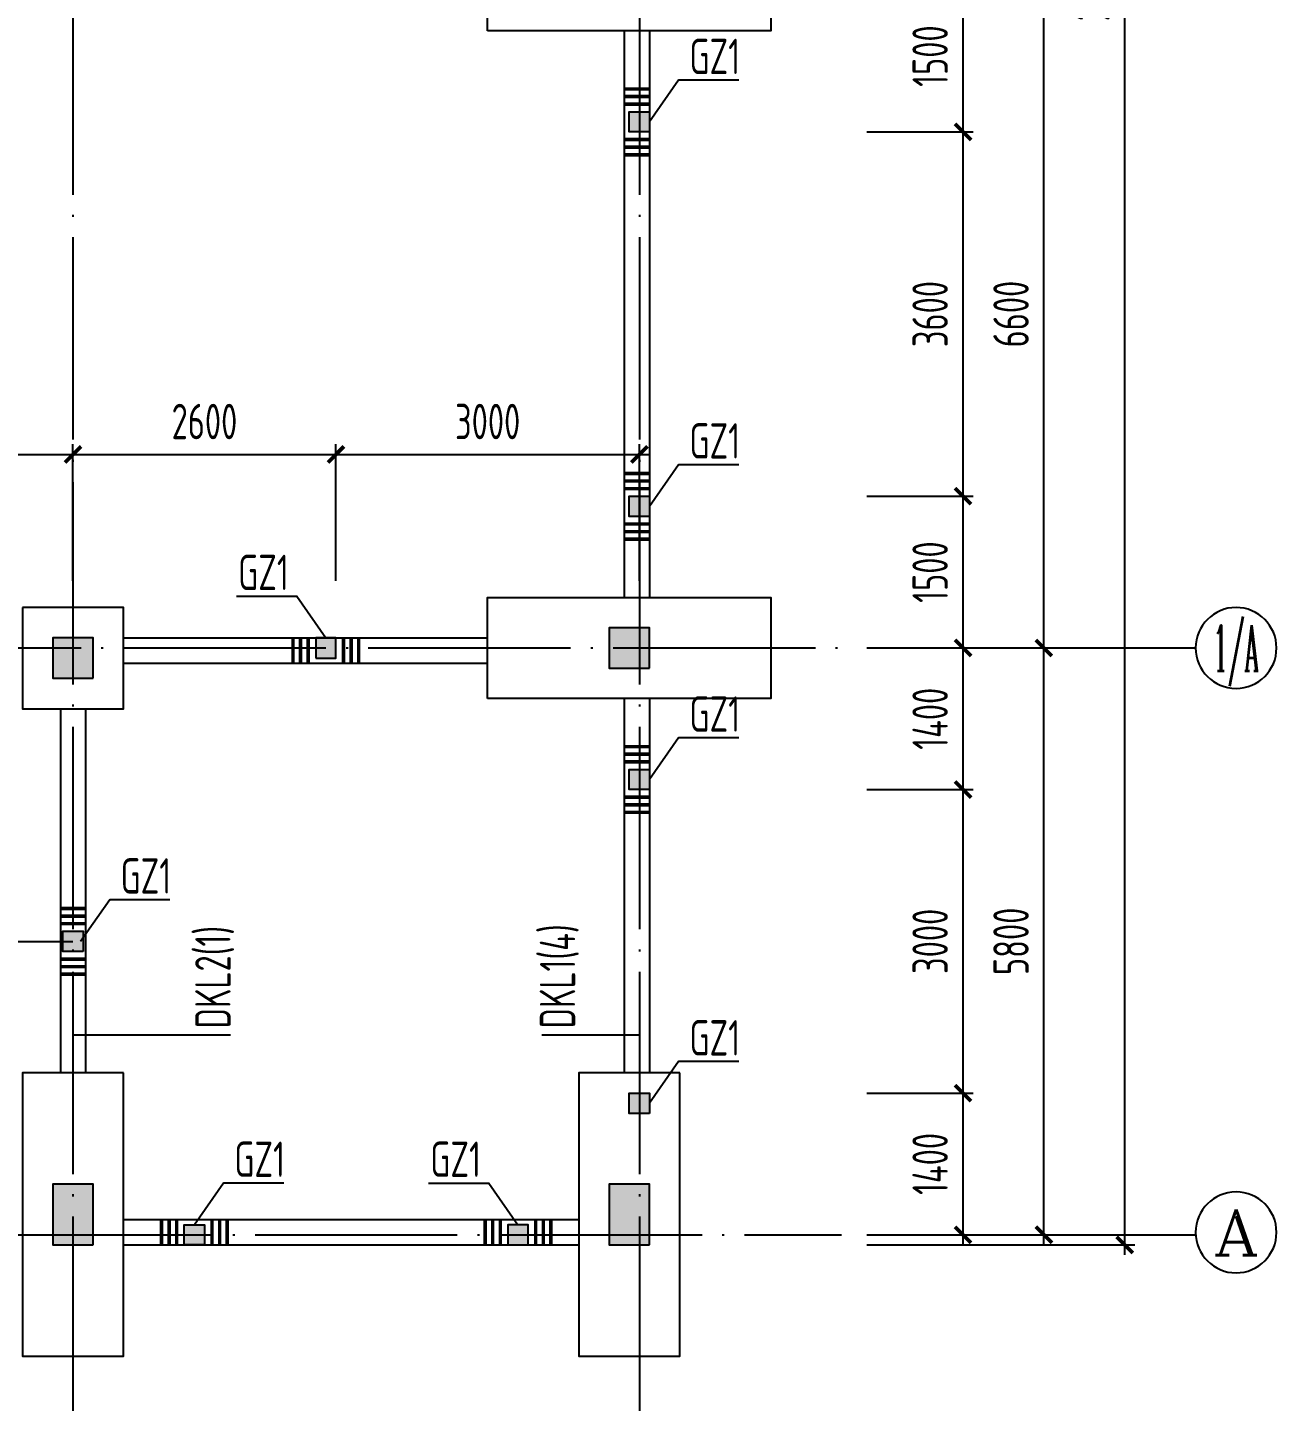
# Model space of a CAD drawing. Extents: x 287065 to 1473467, y 284802 to 344222.
# Drawn here: x 756697 to 769047, y 294664 to 308245 of the extents above; entities that cross this region are included whole.
import ezdxf
from ezdxf.enums import TextEntityAlignment as Align

# ---------------------------------------------------------------- set-up
doc = ezdxf.new("R2010")
doc.units = 0
doc.header["$LTSCALE"] = 1000
doc.linetypes.add('DOTE', pattern=[2.42, 2, -0.2, 0.02, -0.2])
doc.layers.get('0').update_dxf_attribs({"linetype": 'CONTINUOUS'})
doc.layers.get('DEFPOINTS').update_dxf_attribs({"linetype": 'CONTINUOUS'})
for name, color, linetype in [('AXIS', 8, 'DOTE'), ('AXIS_DIM', 3, 'CONTINUOUS'), ('AXIS_TEXT', 3, 'CONTINUOUS'), ('BEAM_CON', 4, 'CONTINUOUS'), ('COLU', 7, 'CONTINUOUS'), ('CT', 255, 'CONTINUOUS'), ('DIM', 3, 'CONTINUOUS'), ('S_BEAMDIMMASSVER', 2, 'CONTINUOUS'), ('S_SUBBEAMHOOP', 1, 'CONTINUOUS'), ('TEXT', 7, 'CONTINUOUS'), ('柱涂实', 54, 'CONTINUOUS'), ('第三道尺寸线', 4, 'CONTINUOUS')]:
    doc.layers.add(name, color=color, linetype=linetype)
doc.styles.add('_TCH_AXIS', font='COMPLEX', dxfattribs={"bigfont": 'GBCBIG'})
doc.styles.add('COMPLEX', font='COMPLEX')
doc.styles.add('TSSD_Dimension', font='tssdeng.shx', dxfattribs={"width": 0.7, "bigfont": 'hztxt.shx'})
doc.styles.add('TSSD_Rein', font='tssdeng.shx', dxfattribs={"width": 0.7, "bigfont": 'hztxt.shx'})
doc.dimstyles.new('TSSD_100_100', dxfattribs={"dimtxt": 350, "dimasz": 150, "dimexe": 100, "dimexo": 250, "dimgap": 150, "dimtad": 1, "dimdec": 0, "dimzin": 0, "dimdsep": 46, "dimtxsty": 'TSSD_Dimension', "dimblk": 'ARCHTICK', "dimcen": 0, "dimdle": 100, "dimclrd": 3, "dimclre": 3, "dimclrt": 7, "dimadec": 0, "dimazin": 0, "dimtfac": 1, "dimtdec": 0, "dimtix": 1, "dimtmove": 2, "dimatfit": 3, "dimfxl": 100, "dimtolj": 1, "dimtzin": 0, "dimarcsym": 0})
doc.dimstyles.new('TSSD_100_100$0', dxfattribs={"dimtxt": 350, "dimasz": 100, "dimexe": 100, "dimexo": 250, "dimgap": 100, "dimtad": 1, "dimdec": 0, "dimzin": 0, "dimdsep": 46, "dimtxsty": 'TSSD_Rein', "dimblk": 'ARCHTICK', "dimcen": 0, "dimdle": 100, "dimclrt": 7, "dimadec": 0, "dimazin": 0, "dimtfac": 1, "dimtdec": 0, "dimtix": 1, "dimtmove": 2, "dimatfit": 3, "dimfxl": 100, "dimtolj": 1, "dimtzin": 0, "dimarcsym": 0})

# ---------------------------------------------------------------- blocks, each defined once
blk = doc.blocks.new('_ARCHTICK')
at = {"color": 0}
blk.add_lwpolyline([(-0.53, -0.53, 0.25, 0.25, 0), (0.53, 0.53, 0.5, 0.5, 0)], format="xyseb", dxfattribs=at)
blk = doc.blocks.new('*D982')
at = {"layer": 'DEFPOINTS', "color": 0}
for p in [(764747, 308712), (765947, 308712), (764747, 307212)]:
    blk.add_point(p, dxfattribs=at)
at = {"layer": '第三道尺寸线', "color": 3, "lineweight": -2}
for p, q in [((764997, 308712), (766047, 308712)), ((765947, 307112), (765947, 308812)), ((764997, 307212), (766047, 307212))]:
    blk.add_line(p, q, dxfattribs=at)
at = {"layer": '第三道尺寸线', "color": 3, "lineweight": -2, "xscale": 150, "yscale": 150, "zscale": 150}
for p, rotation in [((765947, 308712), 90), ((765947, 307212), 270)]:
    blk.add_blockref('_ARCHTICK', p, dxfattribs=dict(at, rotation=rotation))
at = {"layer": '第三道尺寸线', "color": 7, "insert": (765622, 307962), "char_height": 350, "attachment_point": 5, "rotation": 90, "style": 'TSSD_Dimension'}
blk.add_mtext('\\A1;1500', dxfattribs=at)
blk = doc.blocks.new('*D983')
at = {"layer": 'DEFPOINTS', "color": 0}
for p in [(764747, 307212), (765947, 307212), (764747, 303612)]:
    blk.add_point(p, dxfattribs=at)
at = {"layer": '第三道尺寸线', "color": 3, "lineweight": -2}
for p, q in [((764997, 307212), (766047, 307212)), ((765947, 303512), (765947, 307312)), ((764997, 303612), (766047, 303612))]:
    blk.add_line(p, q, dxfattribs=at)
at = {"layer": '第三道尺寸线', "color": 3, "lineweight": -2, "xscale": 150, "yscale": 150, "zscale": 150}
for p, rotation in [((765947, 307212), 90), ((765947, 303612), 270)]:
    blk.add_blockref('_ARCHTICK', p, dxfattribs=dict(at, rotation=rotation))
at = {"layer": '第三道尺寸线', "color": 7, "insert": (765622, 305412), "char_height": 350, "attachment_point": 5, "rotation": 90, "style": 'TSSD_Dimension'}
blk.add_mtext('\\A1;3600', dxfattribs=at)
blk = doc.blocks.new('*D984')
at = {"layer": 'DEFPOINTS', "color": 0}
for p in [(764747, 303612), (765947, 303612), (764747, 302112)]:
    blk.add_point(p, dxfattribs=at)
at = {"layer": '第三道尺寸线', "color": 3, "lineweight": -2}
for p, q in [((765947, 302012), (765947, 303712)), ((764997, 303612), (766047, 303612)), ((764997, 302112), (766047, 302112))]:
    blk.add_line(p, q, dxfattribs=at)
at = {"layer": '第三道尺寸线', "color": 3, "lineweight": -2, "xscale": 150, "yscale": 150, "zscale": 150}
for p, rotation in [((765947, 303612), 90), ((765947, 302112), 270)]:
    blk.add_blockref('_ARCHTICK', p, dxfattribs=dict(at, rotation=rotation))
at = {"layer": '第三道尺寸线', "color": 7, "insert": (765622, 302862), "char_height": 350, "attachment_point": 5, "rotation": 90, "style": 'TSSD_Dimension'}
blk.add_mtext('\\A1;1500', dxfattribs=at)
blk = doc.blocks.new('*D985')
at = {"layer": 'DEFPOINTS', "color": 0}
for p in [(764747, 302112), (765947, 302112), (764747, 300712)]:
    blk.add_point(p, dxfattribs=at)
at = {"layer": '第三道尺寸线', "color": 3, "lineweight": -2}
for p, q in [((765947, 300612), (765947, 302212)), ((764997, 302112), (766047, 302112)), ((764997, 300712), (766047, 300712))]:
    blk.add_line(p, q, dxfattribs=at)
at = {"layer": '第三道尺寸线', "color": 3, "lineweight": -2, "xscale": 150, "yscale": 150, "zscale": 150}
for p, rotation in [((765947, 302112), 90), ((765947, 300712), 270)]:
    blk.add_blockref('_ARCHTICK', p, dxfattribs=dict(at, rotation=rotation))
at = {"layer": '第三道尺寸线', "color": 7, "insert": (765622, 301412), "char_height": 350, "attachment_point": 5, "rotation": 90, "style": 'TSSD_Dimension'}
blk.add_mtext('\\A1;1400', dxfattribs=at)
blk = doc.blocks.new('*D986')
at = {"layer": 'DEFPOINTS', "color": 0}
for p in [(764747, 300712), (765947, 300712), (764747, 297712)]:
    blk.add_point(p, dxfattribs=at)
at = {"layer": '第三道尺寸线', "color": 3, "lineweight": -2}
for p, q in [((764997, 300712), (766047, 300712)), ((765947, 297612), (765947, 300812)), ((764997, 297712), (766047, 297712))]:
    blk.add_line(p, q, dxfattribs=at)
at = {"layer": '第三道尺寸线', "color": 3, "lineweight": -2, "xscale": 150, "yscale": 150, "zscale": 150}
for p, rotation in [((765947, 300712), 90), ((765947, 297712), 270)]:
    blk.add_blockref('_ARCHTICK', p, dxfattribs=dict(at, rotation=rotation))
at = {"layer": '第三道尺寸线', "color": 7, "insert": (765622, 299212), "char_height": 350, "attachment_point": 5, "rotation": 90, "style": 'TSSD_Dimension'}
blk.add_mtext('\\A1;3000', dxfattribs=at)
blk = doc.blocks.new('*D987')
at = {"layer": 'DEFPOINTS', "color": 0}
for p in [(764747, 297712), (765947, 297712), (764747, 296312)]:
    blk.add_point(p, dxfattribs=at)
at = {"layer": '第三道尺寸线', "color": 3, "lineweight": -2}
for p, q in [((764997, 297712), (766047, 297712)), ((765947, 296212), (765947, 297812)), ((764997, 296312), (766047, 296312))]:
    blk.add_line(p, q, dxfattribs=at)
at = {"layer": '第三道尺寸线', "color": 3, "lineweight": -2, "xscale": 150, "yscale": 150, "zscale": 150}
for p, rotation in [((765947, 297712), 90), ((765947, 296312), 270)]:
    blk.add_blockref('_ARCHTICK', p, dxfattribs=dict(at, rotation=rotation))
at = {"layer": '第三道尺寸线', "color": 7, "insert": (765622, 297012), "char_height": 350, "attachment_point": 5, "rotation": 90, "style": 'TSSD_Dimension'}
blk.add_mtext('\\A1;1400', dxfattribs=at)
blk = doc.blocks.new('*D1000')
at = {"layer": 'AXIS_DIM', "color": 3, "lineweight": -2}
for p, q in [((766747, 296212), (766747, 302212)), ((764997, 302112), (766847, 302112)), ((764997, 296312), (766847, 296312))]:
    blk.add_line(p, q, dxfattribs=at)
at = {"layer": 'DEFPOINTS', "color": 0}
for p in [(764747, 302112), (766747, 302112), (764747, 296312)]:
    blk.add_point(p, dxfattribs=at)
at = {"layer": 'AXIS_DIM', "color": 3, "lineweight": -2, "xscale": 150, "yscale": 150, "zscale": 150}
for p, rotation in [((766747, 302112), 90), ((766747, 296312), 270)]:
    blk.add_blockref('_ARCHTICK', p, dxfattribs=dict(at, rotation=rotation))
at = {"layer": 'AXIS_DIM', "color": 7, "insert": (766422, 299212), "char_height": 350, "attachment_point": 5, "rotation": 90, "style": 'TSSD_Dimension'}
blk.add_mtext('\\A1;5800', dxfattribs=at)
blk = doc.blocks.new('*D1001')
at = {"layer": 'AXIS_DIM', "color": 3, "lineweight": -2}
for p, q in [((764997, 308712), (766847, 308712)), ((766747, 302012), (766747, 308812)), ((764997, 302112), (766847, 302112))]:
    blk.add_line(p, q, dxfattribs=at)
at = {"layer": 'DEFPOINTS', "color": 0}
for p in [(764747, 308712), (766747, 308712), (764747, 302112)]:
    blk.add_point(p, dxfattribs=at)
at = {"layer": 'AXIS_DIM', "color": 3, "lineweight": -2, "xscale": 150, "yscale": 150, "zscale": 150}
for p, rotation in [((766747, 308712), 90), ((766747, 302112), 270)]:
    blk.add_blockref('_ARCHTICK', p, dxfattribs=dict(at, rotation=rotation))
at = {"layer": 'AXIS_DIM', "color": 7, "insert": (766422, 305412), "char_height": 350, "attachment_point": 5, "rotation": 90, "style": 'TSSD_Dimension'}
blk.add_mtext('\\A1;6600', dxfattribs=at)
blk = doc.blocks.new('*D1005')
at = {"layer": 'AXIS_DIM', "color": 3, "lineweight": -2}
for p, q in [((764997, 321212), (767647, 321212)), ((767547, 296112), (767547, 321312)), ((764997, 296212), (767647, 296212))]:
    blk.add_line(p, q, dxfattribs=at)
at = {"layer": 'DEFPOINTS', "color": 0}
for p in [(764747, 321212), (767547, 321212), (764747, 296212)]:
    blk.add_point(p, dxfattribs=at)
at = {"layer": 'AXIS_DIM', "color": 3, "lineweight": -2, "xscale": 150, "yscale": 150, "zscale": 150}
for p, rotation in [((767547, 321212), 90), ((767547, 296212), 270)]:
    blk.add_blockref('_ARCHTICK', p, dxfattribs=dict(at, rotation=rotation))
at = {"layer": 'AXIS_DIM', "color": 7, "insert": (767222, 308712), "char_height": 350, "attachment_point": 5, "rotation": 90, "style": 'TSSD_Dimension'}
blk.add_mtext('\\A1;25000', dxfattribs=at)
blk = doc.blocks.new('_AXISO')
blk.add_circle((0, 0), 0.5)
at = {"layer": 'AXIS_TEXT', "style": 'COMPLEX', "width": 1.041667}
blk.add_attdef('A', text='', height=0.56, dxfattribs=at).set_placement((-0.25, -0.28), (0.25, -0.28), align=Align.FIT)
blk = doc.blocks.new('*D1070')
at = {"layer": 'DEFPOINTS', "color": 0}
for p in [(757147, 304025), (754247, 302525), (757147, 302525)]:
    blk.add_point(p, dxfattribs=at)
at = {"layer": 'DIM', "color": 3, "lineweight": -2}
for p, q in [((754247, 302775), (754247, 304125)), ((757147, 302775), (757147, 304125)), ((754147, 304025), (757247, 304025))]:
    blk.add_line(p, q, dxfattribs=at)
at = {"layer": 'DIM', "color": 3, "lineweight": -2, "xscale": 150, "yscale": 150, "zscale": 150, "rotation": 180}
blk.add_blockref('_ARCHTICK', (754247, 304025), dxfattribs=at)
at = {"layer": 'DIM', "color": 3, "lineweight": -2, "xscale": 150, "yscale": 150, "zscale": 150}
blk.add_blockref('_ARCHTICK', (757147, 304025), dxfattribs=at)
at = {"layer": 'DIM', "color": 7, "insert": (755697, 304350), "char_height": 350, "attachment_point": 5, "style": 'TSSD_Dimension'}
blk.add_mtext('\\A1;2900', dxfattribs=at)
blk = doc.blocks.new('*D1071')
at = {"layer": 'DEFPOINTS', "color": 0}
for p in [(759747, 304025), (757147, 302525), (759747, 302525)]:
    blk.add_point(p, dxfattribs=at)
at = {"layer": 'DIM', "color": 3, "lineweight": -2}
for p, q in [((757147, 302775), (757147, 304125)), ((759747, 302775), (759747, 304125)), ((757047, 304025), (759847, 304025))]:
    blk.add_line(p, q, dxfattribs=at)
at = {"layer": 'DIM', "color": 3, "lineweight": -2, "xscale": 150, "yscale": 150, "zscale": 150, "rotation": 180}
blk.add_blockref('_ARCHTICK', (757147, 304025), dxfattribs=at)
at = {"layer": 'DIM', "color": 3, "lineweight": -2, "xscale": 150, "yscale": 150, "zscale": 150}
blk.add_blockref('_ARCHTICK', (759747, 304025), dxfattribs=at)
at = {"layer": 'DIM', "color": 7, "insert": (758447, 304350), "char_height": 350, "attachment_point": 5, "style": 'TSSD_Dimension'}
blk.add_mtext('\\A1;2600', dxfattribs=at)
blk = doc.blocks.new('*D1072')
at = {"layer": 'DEFPOINTS', "color": 0}
for p in [(762747, 304025), (759747, 302525), (762747, 302525)]:
    blk.add_point(p, dxfattribs=at)
at = {"layer": 'DIM', "color": 3, "lineweight": -2}
for p, q in [((759747, 302775), (759747, 304125)), ((762747, 302775), (762747, 304125)), ((759647, 304025), (762847, 304025))]:
    blk.add_line(p, q, dxfattribs=at)
at = {"layer": 'DIM', "color": 3, "lineweight": -2, "xscale": 150, "yscale": 150, "zscale": 150, "rotation": 180}
blk.add_blockref('_ARCHTICK', (759747, 304025), dxfattribs=at)
at = {"layer": 'DIM', "color": 3, "lineweight": -2, "xscale": 150, "yscale": 150, "zscale": 150}
blk.add_blockref('_ARCHTICK', (762747, 304025), dxfattribs=at)
at = {"layer": 'DIM', "color": 7, "insert": (761247, 304350), "char_height": 350, "attachment_point": 5, "style": 'TSSD_Dimension'}
blk.add_mtext('\\A1;3000', dxfattribs=at)

msp = doc.modelspace()

# ---------------------------------------------------------------- hatches: boundary and pattern name
at = {"layer": '柱涂实'}
for points in [[(762646.971, 307211.708), (762646.971, 307411.708), (762846.971, 307411.708), (762846.971, 307211.708)], [(762646.971, 303411.708), (762646.971, 303611.708), (762846.971, 303611.708), (762846.971, 303411.708)], [(762846.971, 301911.708), (762846.971, 302311.708), (762446.971, 302311.708), (762446.971, 301911.708)], [(757346.971, 301811.708), (757346.971, 302211.708), (756946.971, 302211.708), (756946.971, 301811.708)], [(759746.971, 302011.708), (759746.971, 302211.708), (759546.971, 302211.708), (759546.971, 302011.708)], [(762646.971, 300711.708), (762646.971, 300911.708), (762846.971, 300911.708), (762846.971, 300711.708)], [(757046.971, 299111.708), (757046.971, 299311.708), (757246.971, 299311.708), (757246.971, 299111.708)], [(762646.971, 297511.708), (762646.971, 297711.708), (762846.971, 297711.708), (762846.971, 297511.708)], [(757346.971, 296211.708), (757346.971, 296811.708), (756946.971, 296811.708), (756946.971, 296211.708)], [(762846.971, 296211.708), (762846.971, 296811.708), (762446.971, 296811.708), (762446.971, 296211.708)], [(758246.971, 296211.708), (758246.971, 296411.708), (758446.971, 296411.708), (758446.971, 296211.708)], [(761646.971, 296211.708), (761646.971, 296411.708), (761446.971, 296411.708), (761446.971, 296211.708)]]:
    msp.add_hatch(color=256, dxfattribs=at).paths.add_polyline_path(points)

# ---------------------------------------------------------------- linework, layer by layer
at = {"layer": 'AXIS'}
for p, q in [((757146.971, 323111.708), (757146.971, 294311.708)), ((762746.971, 323111.708), (762746.971, 294311.708)), ((745546.971, 302111.708), (764746.971, 302111.708)), ((750346.971, 299211.708), (757146.971, 299211.708)), ((698446.971, 296311.708), (764746.971, 296311.708))]:
    msp.add_line(p, q, dxfattribs=at)
at = {"layer": 'AXIS_TEXT'}
for p, q in [((764996.971, 302111.708), (768246.971, 302111.708)), ((764996.971, 296311.708), (768246.971, 296311.708))]:
    msp.add_line(p, q, dxfattribs=at)
at = {"layer": 'BEAM_CON'}
for p, q in [((762596.971, 308211.708), (762596.971, 302611.708)), ((762846.971, 308211.708), (762846.971, 302611.708)), ((757646.971, 302211.708), (761246.971, 302211.708)), ((757646.971, 301961.708), (761246.971, 301961.708)), ((757021.971, 301511.708), (757021.971, 297911.708)), ((757271.971, 301511.708), (757271.971, 297911.708)), ((762596.971, 301611.708), (762596.971, 297911.708)), ((762846.971, 301611.708), (762846.971, 297911.708)), ((757646.971, 296461.708), (762146.971, 296461.708)), ((757646.971, 296211.708), (762146.971, 296211.708))]:
    msp.add_line(p, q, dxfattribs=at)
at = {"layer": 'COLU', "ltscale": 0.01}
for points in [[(762846.971, 307211.708), (762646.971, 307211.708), (762646.971, 307411.708), (762846.971, 307411.708)], [(762846.971, 303411.708), (762646.971, 303411.708), (762646.971, 303611.708), (762846.971, 303611.708)], [(762846.971, 301911.708), (762846.971, 302311.708), (762446.971, 302311.708), (762446.971, 301911.708)], [(757346.971, 301811.708), (757346.971, 302211.708), (756946.971, 302211.708), (756946.971, 301811.708)], [(759546.971, 302011.708), (759746.971, 302011.708), (759746.971, 302211.708), (759546.971, 302211.708)], [(762846.971, 300711.708), (762646.971, 300711.708), (762646.971, 300911.708), (762846.971, 300911.708)], [(757246.971, 299111.708), (757046.971, 299111.708), (757046.971, 299311.708), (757246.971, 299311.708)], [(762846.971, 297511.708), (762646.971, 297511.708), (762646.971, 297711.708), (762846.971, 297711.708)], [(757346.971, 296211.708), (757346.971, 296811.708), (756946.971, 296811.708), (756946.971, 296211.708)], [(762846.971, 296211.708), (762846.971, 296811.708), (762446.971, 296811.708), (762446.971, 296211.708)], [(758446.971, 296211.708), (758246.971, 296211.708), (758246.971, 296411.708), (758446.971, 296411.708)], [(761446.971, 296211.708), (761646.971, 296211.708), (761646.971, 296411.708), (761446.971, 296411.708)]]:
    msp.add_lwpolyline(points, close=True, dxfattribs=at)
at = {"layer": 'CT'}
for points in [[(761246.971, 308211.708), (761246.971, 309211.708), (764046.971, 309211.708), (764046.971, 308211.708)], [(761246.971, 301611.708), (761246.971, 302611.708), (764046.971, 302611.708), (764046.971, 301611.708)], [(756646.971, 302511.708), (756646.971, 301511.708), (757646.971, 301511.708), (757646.971, 302511.708)], [(757646.971, 297911.708), (756646.971, 297911.708), (756646.971, 295111.708), (757646.971, 295111.708)], [(763146.971, 297911.708), (762146.971, 297911.708), (762146.971, 295111.708), (763146.971, 295111.708)]]:
    msp.add_lwpolyline(points, close=True, dxfattribs=at)
at = {"layer": 'S_BEAMDIMMASSVER', "ltscale": 0.01}
for p, q in [((758705.882, 298283.929), (757146.971, 298283.929)), ((762746.971, 298283.929), (761781.392, 298283.929))]:
    msp.add_line(p, q, dxfattribs=at)
at = {"layer": 'S_SUBBEAMHOOP', "ltscale": 0.01, "const_width": 35}
for points in [[(762846.971, 307636.708), (762596.971, 307636.708)], [(762846.971, 307561.708), (762596.971, 307561.708)], [(762846.971, 307486.708), (762596.971, 307486.708)], [(762846.971, 307136.708), (762596.971, 307136.708)], [(762846.971, 307061.708), (762596.971, 307061.708)], [(762846.971, 306986.708), (762596.971, 306986.708)], [(762846.971, 303836.708), (762596.971, 303836.708)], [(762846.971, 303761.708), (762596.971, 303761.708)], [(762846.971, 303686.708), (762596.971, 303686.708)], [(762846.971, 303336.708), (762596.971, 303336.708)], [(762846.971, 303261.708), (762596.971, 303261.708)], [(762846.971, 303186.708), (762596.971, 303186.708)], [(759321.971, 301961.708), (759321.971, 302211.708)], [(759396.971, 301961.708), (759396.971, 302211.708)], [(759471.971, 301961.708), (759471.971, 302211.708)], [(759821.971, 301961.708), (759821.971, 302211.708)], [(759896.971, 301961.708), (759896.971, 302211.708)], [(759971.971, 301961.708), (759971.971, 302211.708)], [(762846.971, 301136.708), (762596.971, 301136.708)], [(762846.971, 301061.708), (762596.971, 301061.708)], [(762846.971, 300986.708), (762596.971, 300986.708)], [(762846.971, 300636.708), (762596.971, 300636.708)], [(762846.971, 300561.708), (762596.971, 300561.708)], [(762846.971, 300486.708), (762596.971, 300486.708)], [(757271.971, 299536.708), (757021.971, 299536.708)], [(757271.971, 299461.708), (757021.971, 299461.708)], [(757271.971, 299386.708), (757021.971, 299386.708)], [(757271.971, 299036.708), (757021.971, 299036.708)], [(757271.971, 298961.708), (757021.971, 298961.708)], [(757271.971, 298886.708), (757021.971, 298886.708)], [(758021.971, 296211.708), (758021.971, 296461.708)], [(758096.971, 296211.708), (758096.971, 296461.708)], [(758171.971, 296211.708), (758171.971, 296461.708)], [(758521.971, 296211.708), (758521.971, 296461.708)], [(758596.971, 296211.708), (758596.971, 296461.708)], [(758671.971, 296211.708), (758671.971, 296461.708)], [(761221.971, 296211.708), (761221.971, 296461.708)], [(761296.971, 296211.708), (761296.971, 296461.708)], [(761371.971, 296211.708), (761371.971, 296461.708)], [(761721.971, 296211.708), (761721.971, 296461.708)], [(761796.971, 296211.708), (761796.971, 296461.708)], [(761871.971, 296211.708), (761871.971, 296461.708)]]:
    msp.add_lwpolyline(points, dxfattribs=at)
at = {"layer": 'TEXT'}
for points in [[(763731.175, 307723.545), (763135.085, 307723.545), (762846.971, 307311.708)], [(763731.175, 303923.545), (763135.085, 303923.545), (762846.971, 303511.708)], [(758762.767, 302623.545), (759358.857, 302623.545), (759646.971, 302211.708)], [(763731.175, 301223.545), (763135.085, 301223.545), (762846.971, 300811.708)], [(758106.175, 299623.545), (757510.085, 299623.545), (757221.971, 299211.708)], [(763731.175, 298023.545), (763135.085, 298023.545), (762846.971, 297611.708)], [(759231.175, 296823.545), (758635.085, 296823.545), (758346.971, 296411.708)], [(760662.767, 296823.545), (761258.857, 296823.545), (761546.971, 296411.708)]]:
    msp.add_lwpolyline(points, dxfattribs=at)

# ---------------------------------------------------------------- block references
at = {"layer": 'AXIS_TEXT'}
ref = msp.add_blockref('_AXISO', (768646.971, 302111.708), dxfattribs=dict(at, xscale=-800, yscale=800, zscale=800))
ref.add_attrib('A', '1/A', dxfattribs={"height": 452.5483, "style": '_TCH_AXIS', "width": 0.381818}).set_placement((768420.697, 301885.434), (768873.245, 301885.434), align=Align.FIT)
ref = msp.add_blockref('_AXISO', (768646.971, 296335.726), dxfattribs=dict(at, xscale=-800, yscale=800, zscale=800))
ref.add_attrib('A', 'A', dxfattribs={"height": 452.548, "style": '_TCH_AXIS', "width": 1.166667}).set_placement((768420.697, 296109.452), (768873.245, 296109.452), align=Align.FIT)

# ---------------------------------------------------------------- texts
at = {"layer": 'S_BEAMDIMMASSVER', "style": 'TSSD_Rein', "width": 0.7}
for s, p in [('DKL2(1)', (758705.405, 298351.595)), ('DKL1(4)', (762112.521, 298351.595))]:
    msp.add_text(s, height=350, rotation=89.9999985, dxfattribs=at).set_placement(p)
at = {"layer": 'TEXT', "style": 'TSSD_Rein', "width": 0.7}
for p in [(763242.563, 307783.545), (763242.563, 303983.545), (758780.226, 302683.545), (763242.563, 301283.545), (757617.563, 299683.545), (763242.563, 298083.545), (758742.563, 296883.545), (760680.226, 296883.545)]:
    msp.add_text('GZ1', height=350, dxfattribs=at).set_placement(p)

# ---------------------------------------------------------------- dimensions: what is measured, and where the dimension line sits
at = {"layer": 'AXIS_DIM'}
for p1, p2, distance, picture, middle in [((764746.971, 296211.708), (764746.971, 321211.708), -2800, '*D1005', (767221.971, 308711.708)), ((764746.971, 302111.708), (764746.971, 308711.708), -2000, '*D1001', (766421.971, 305411.708)), ((764746.971, 296311.708), (764746.971, 302111.708), -2000, '*D1000', (766421.971, 299211.708))]:
    dim = msp.add_aligned_dim(p1=p1, p2=p2, distance=distance, dimstyle='TSSD_100_100', dxfattribs=at)
    dim.commit()
    dim.dimension.update_dxf_attribs({"geometry": picture, "text_midpoint": middle})
at = {"layer": 'DIM'}
for base, p1, p2, picture, middle in [((757146.971, 304025.35), (754246.971, 302525.35), (757146.971, 302525.35), '*D1070', (755696.971, 304350.35)), ((759746.971, 304025.35), (757146.971, 302525.35), (759746.971, 302525.35), '*D1071', (758446.971, 304350.35)), ((762746.971, 304025.35), (759746.971, 302525.35), (762746.971, 302525.35), '*D1072', (761246.971, 304350.35))]:
    dim = msp.add_linear_dim(base=base, p1=p1, p2=p2, dimstyle='TSSD_100_100$0', override={"dimasz": 150, "dimgap": 150, "dimtxsty": 'TSSD_Dimension', "dimclrd": 3, "dimclre": 3}, dxfattribs=at)
    dim.commit()
    dim.dimension.update_dxf_attribs({"geometry": picture, "text_midpoint": middle})
at = {"layer": '第三道尺寸线'}
for p1, p2, picture, middle in [((764746.971, 307211.708), (764746.971, 308711.708), '*D982', (765621.971, 307961.708)), ((764746.971, 303611.708), (764746.971, 307211.708), '*D983', (765621.971, 305411.708)), ((764746.971, 302111.708), (764746.971, 303611.708), '*D984', (765621.971, 302861.708)), ((764746.971, 300711.708), (764746.971, 302111.708), '*D985', (765621.971, 301411.708)), ((764746.971, 297711.708), (764746.971, 300711.708), '*D986', (765621.971, 299211.708)), ((764746.971, 296311.708), (764746.971, 297711.708), '*D987', (765621.971, 297011.708))]:
    dim = msp.add_aligned_dim(p1=p1, p2=p2, distance=-1200, dimstyle='TSSD_100_100', dxfattribs=at)
    dim.commit()
    dim.dimension.update_dxf_attribs({"geometry": picture, "text_midpoint": middle})

doc.saveas('drawing.dxf')
